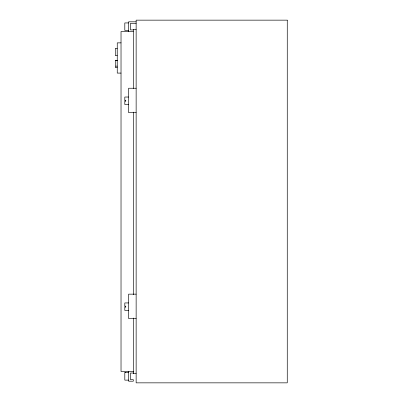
<?xml version="1.0" encoding="UTF-8"?>
<svg xmlns="http://www.w3.org/2000/svg" width="403" height="403" viewBox="0 0 403 403"><rect width="100%" height="100%" fill="white"/><g stroke="black" fill="none" stroke-linecap="round" stroke-linejoin="round"><path stroke-width="0.6" d="M136.138 21.812L128.582 21.812L128.582 31.484M128.582 22.936L124.804 22.936L124.804 30.432L128.582 30.432M136.138 23.324L130.471 23.324L130.471 29.933L133.302 29.933M136.138 29.338L133.302 29.338L133.302 88.509M133.302 31.484L121.026 31.484L121.026 371.516L133.811 371.516M121.026 42.864L117.248 42.864L117.248 73.089L121.026 73.089M115.737 48.385L117.248 48.385M115.737 55.574L117.248 55.574M115.737 60.314L117.248 60.314M115.737 60.43L117.248 60.43M115.737 60.576L117.248 60.576M115.737 66.127L117.248 66.127M115.737 67.497L117.248 67.497M136.138 88.242L128.582 88.242L128.582 112.628L136.138 112.628M128.582 97.027L124.804 97.027L124.804 100.292L125.746 100.292M124.804 100.271L125.746 100.271L125.746 101.279L124.804 101.259L124.804 104.523L128.582 104.523M136.138 294.15L128.582 294.15L128.582 318.536L136.138 318.536M128.582 302.935L124.804 302.935L124.804 306.199M124.804 306.179L125.746 306.199M128.582 310.431L124.804 310.431L124.804 307.167L125.746 307.187L125.746 306.179M128.582 380.13L124.804 380.13L124.804 372.639L128.582 372.639M124.804 372.639L125.746 372.639M133.62 373.022L130.471 373.022L130.471 379.636L133.302 379.636L133.302 381.188L128.582 381.188L128.582 371.516M136.138 373.662L133.302 373.662L133.302 317.992M133.302 112.084L133.302 294.694M115.737 48.244L115.737 55.71M115.737 60.163L115.737 67.649M287.263 20.15L136.138 20.15L136.138 382.85L287.263 382.85L287.263 20.15"/></g></svg>
